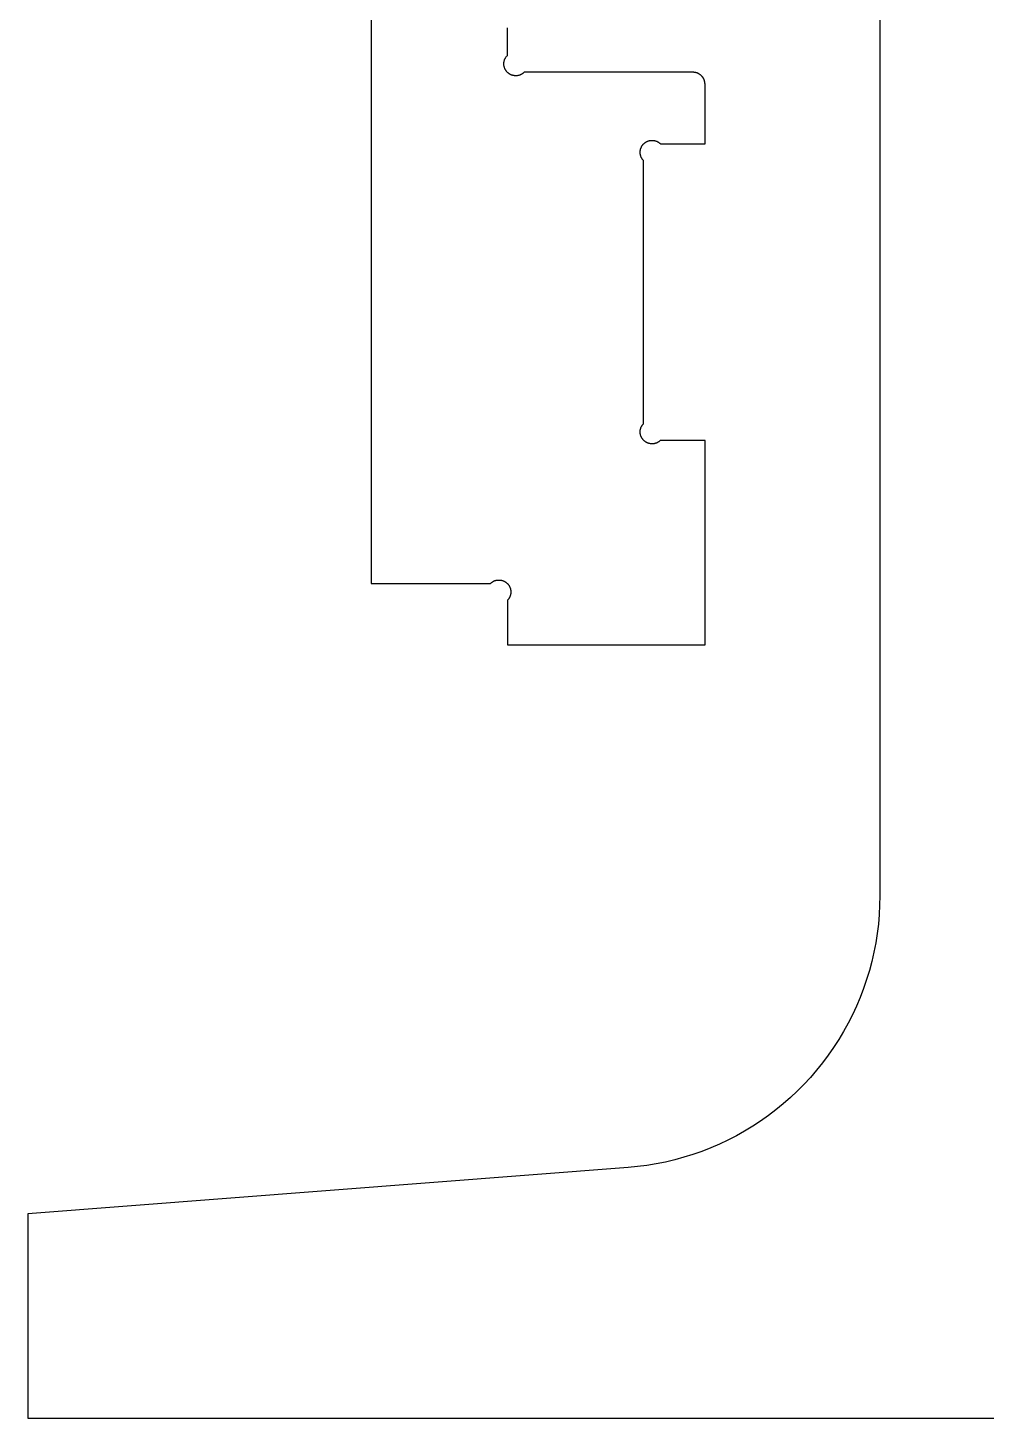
# Model space of a CAD drawing. Header units: millimetres. Extents: x 1594 to 2814, y -1671 to 729.
# Drawn here: x 2038 to 2319.2, y -1133.1 to -725.2 of the extents above; entities that cross this region are included whole.
import ezdxf

# ---------------------------------------------------------------- set-up
doc = ezdxf.new("R2010")
doc.units = ezdxf.units.MM
doc.header["$MEASUREMENT"] = 0
doc.layers.add('CutOut', color=4, linetype='Continuous', true_color=0x00ffff)

msp = doc.modelspace()

# ---------------------------------------------------------------- linework, layer by layer
at = {"layer": 'CutOut'}
for p, q in [((2287.97, -493.12), (2287.97, -789.62)), ((2138.68, -716.7), (2138.68, -741.7)), ((2178.68, -733.25), (2178.68, -725.15)), ((2177.89, -734.46), (2177.94, -734.35)), ((2177.94, -734.35), (2177.99, -734.23)), ((2177.99, -734.23), (2178.04, -734.13)), ((2178.04, -734.13), (2178.1, -734.02)), ((2178.1, -734.02), (2178.16, -733.92)), ((2178.16, -733.92), (2178.22, -733.81)), ((2178.22, -733.81), (2178.29, -733.71)), ((2178.29, -733.71), (2178.36, -733.62)), ((2178.36, -733.62), (2178.44, -733.52)), ((2178.44, -733.52), (2178.51, -733.43)), ((2178.51, -733.43), (2178.6, -733.34)), ((2178.6, -733.34), (2178.68, -733.25)), ((2177.65, -735.76), (2177.66, -735.64)), ((2177.66, -735.88), (2177.65, -735.76)), ((2177.66, -735.51), (2177.67, -735.39)), ((2177.66, -735.64), (2177.66, -735.51)), ((2177.66, -736), (2177.66, -735.88)), ((2177.68, -736.12), (2177.66, -736)), ((2177.67, -735.39), (2177.68, -735.27)), ((2177.68, -735.27), (2177.7, -735.15)), ((2177.69, -736.24), (2177.68, -736.12)), ((2177.71, -736.36), (2177.69, -736.24)), ((2177.7, -735.15), (2177.72, -735.04)), ((2177.74, -736.48), (2177.71, -736.36)), ((2177.72, -735.04), (2177.75, -734.92)), ((2177.76, -736.59), (2177.74, -736.48)), ((2177.75, -734.92), (2177.78, -734.8)), ((2177.8, -736.71), (2177.76, -736.59)), ((2177.78, -734.8), (2177.81, -734.68)), ((2177.83, -736.83), (2177.8, -736.71)), ((2177.81, -734.68), (2177.85, -734.57)), ((2177.87, -736.94), (2177.83, -736.83)), ((2177.85, -734.57), (2177.89, -734.46)), ((2177.91, -737.05), (2177.87, -736.94)), ((2177.96, -737.16), (2177.91, -737.05)), ((2178.01, -737.27), (2177.96, -737.16)), ((2178.07, -737.38), (2178.01, -737.27)), ((2178.13, -737.48), (2178.07, -737.38)), ((2178.19, -737.59), (2178.13, -737.48)), ((2178.26, -737.69), (2178.19, -737.59)), ((2178.33, -737.79), (2178.26, -737.69)), ((2178.4, -737.88), (2178.33, -737.79)), ((2178.48, -737.98), (2178.4, -737.88)), ((2178.55, -738.07), (2178.48, -737.98)), ((2178.64, -738.16), (2178.55, -738.07)), ((2178.72, -738.24), (2178.64, -738.16)), ((2178.81, -738.33), (2178.72, -738.24)), ((2178.9, -738.41), (2178.81, -738.33)), ((2179, -738.48), (2178.9, -738.41)), ((2183.45, -738.37), (2183.36, -738.44)), ((2183.54, -738.29), (2183.45, -738.37)), ((2183.63, -738.2), (2183.54, -738.29)), ((2215.18, -738.2), (2183.63, -738.2)), ((2233.18, -738.2), (2215.18, -738.2)), ((2233.3, -738.2), (2233.18, -738.2)), ((2233.42, -738.21), (2233.3, -738.2)), ((2233.54, -738.22), (2233.42, -738.21)), ((2233.66, -738.23), (2233.54, -738.22)), ((2233.77, -738.25), (2233.66, -738.23)), ((2233.89, -738.27), (2233.77, -738.25)), ((2234.01, -738.3), (2233.89, -738.27)), ((2234.12, -738.33), (2234.01, -738.3)), ((2234.24, -738.37), (2234.12, -738.33)), ((2234.35, -738.4), (2234.24, -738.37)), ((2234.46, -738.45), (2234.35, -738.4)), ((2138.68, -741.7), (2138.68, -888.2)), ((2179.09, -738.55), (2179, -738.48)), ((2179.19, -738.62), (2179.09, -738.55)), ((2179.29, -738.69), (2179.19, -738.62)), ((2179.4, -738.75), (2179.29, -738.69)), ((2179.5, -738.81), (2179.4, -738.75)), ((2179.61, -738.87), (2179.5, -738.81)), ((2179.72, -738.92), (2179.61, -738.87)), ((2179.83, -738.97), (2179.72, -738.92)), ((2179.94, -739.01), (2179.83, -738.97)), ((2180.06, -739.05), (2179.94, -739.01)), ((2180.17, -739.09), (2180.06, -739.05)), ((2180.29, -739.12), (2180.17, -739.09)), ((2180.4, -739.15), (2180.29, -739.12)), ((2180.52, -739.17), (2180.4, -739.15)), ((2180.64, -739.19), (2180.52, -739.17)), ((2180.76, -739.2), (2180.64, -739.19)), ((2180.88, -739.22), (2180.76, -739.2)), ((2181, -739.22), (2180.88, -739.22)), ((2181.12, -739.23), (2181, -739.22)), ((2181.24, -739.23), (2181.12, -739.23)), ((2181.37, -739.22), (2181.24, -739.23)), ((2181.49, -739.21), (2181.37, -739.22)), ((2181.61, -739.2), (2181.49, -739.21)), ((2181.73, -739.18), (2181.61, -739.2)), ((2181.84, -739.16), (2181.73, -739.18)), ((2181.96, -739.13), (2181.84, -739.16)), ((2182.08, -739.1), (2181.96, -739.13)), ((2182.2, -739.07), (2182.08, -739.1)), ((2182.31, -739.03), (2182.2, -739.07)), ((2182.42, -738.99), (2182.31, -739.03)), ((2182.54, -738.94), (2182.42, -738.99)), ((2182.65, -738.89), (2182.54, -738.94)), ((2182.75, -738.84), (2182.65, -738.89)), ((2182.86, -738.78), (2182.75, -738.84)), ((2182.96, -738.72), (2182.86, -738.78)), ((2183.07, -738.66), (2182.96, -738.72)), ((2183.17, -738.59), (2183.07, -738.66)), ((2183.26, -738.52), (2183.17, -738.59)), ((2183.36, -738.44), (2183.26, -738.52)), ((2234.57, -738.49), (2234.46, -738.45)), ((2234.68, -738.54), (2234.57, -738.49)), ((2234.79, -738.59), (2234.68, -738.54)), ((2234.89, -738.65), (2234.79, -738.59)), ((2235, -738.71), (2234.89, -738.65)), ((2235.1, -738.77), (2235, -738.71)), ((2235.2, -738.84), (2235.1, -738.77)), ((2235.29, -738.91), (2235.2, -738.84)), ((2235.39, -738.99), (2235.29, -738.91)), ((2235.48, -739.06), (2235.39, -738.99)), ((2235.57, -739.14), (2235.48, -739.06)), ((2235.65, -739.23), (2235.57, -739.14)), ((2235.74, -739.31), (2235.65, -739.23)), ((2235.82, -739.4), (2235.74, -739.31)), ((2235.89, -739.49), (2235.82, -739.4)), ((2235.97, -739.59), (2235.89, -739.49)), ((2236.04, -739.68), (2235.97, -739.59)), ((2236.11, -739.78), (2236.04, -739.68)), ((2236.17, -739.88), (2236.11, -739.78)), ((2236.23, -739.99), (2236.17, -739.88)), ((2236.29, -740.09), (2236.23, -739.99)), ((2236.34, -740.2), (2236.29, -740.09)), ((2236.39, -740.31), (2236.34, -740.2)), ((2236.44, -740.42), (2236.39, -740.31)), ((2236.48, -740.53), (2236.44, -740.42)), ((2236.52, -740.64), (2236.48, -740.53)), ((2236.55, -740.76), (2236.52, -740.64)), ((2236.58, -740.87), (2236.55, -740.76)), ((2236.61, -740.99), (2236.58, -740.87)), ((2236.63, -741.11), (2236.61, -740.99)), ((2236.65, -741.22), (2236.63, -741.11)), ((2236.66, -741.34), (2236.65, -741.22)), ((2236.67, -741.46), (2236.66, -741.34)), ((2236.68, -741.58), (2236.67, -741.46)), ((2236.68, -741.7), (2236.68, -741.58)), ((2236.68, -759.2), (2236.68, -741.7)), ((2219.09, -758.85), (2219.19, -758.78)), ((2219.19, -758.78), (2219.29, -758.71)), ((2219.29, -758.71), (2219.4, -758.65)), ((2219.4, -758.65), (2219.5, -758.59)), ((2219.5, -758.59), (2219.61, -758.54)), ((2219.61, -758.54), (2219.72, -758.48)), ((2219.72, -758.48), (2219.83, -758.44)), ((2219.83, -758.44), (2219.94, -758.39)), ((2219.94, -758.39), (2220.06, -758.35)), ((2220.06, -758.35), (2220.17, -758.32)), ((2220.17, -758.32), (2220.29, -758.29)), ((2220.29, -758.29), (2220.4, -758.26)), ((2220.4, -758.26), (2220.52, -758.23)), ((2220.52, -758.23), (2220.64, -758.21)), ((2220.64, -758.21), (2220.76, -758.2)), ((2220.76, -758.2), (2220.88, -758.19)), ((2220.88, -758.19), (2221, -758.18)), ((2221, -758.18), (2221.12, -758.18)), ((2221.12, -758.18), (2221.24, -758.18)), ((2221.24, -758.18), (2221.37, -758.18)), ((2221.37, -758.18), (2221.49, -758.19)), ((2221.49, -758.19), (2221.61, -758.21)), ((2221.61, -758.21), (2221.73, -758.22)), ((2221.73, -758.22), (2221.84, -758.24)), ((2221.84, -758.24), (2221.96, -758.27)), ((2221.96, -758.27), (2222.08, -758.3)), ((2222.08, -758.3), (2222.2, -758.33)), ((2222.2, -758.33), (2222.31, -758.37)), ((2222.31, -758.37), (2222.42, -758.41)), ((2222.42, -758.41), (2222.54, -758.46)), ((2222.54, -758.46), (2222.65, -758.51)), ((2222.65, -758.51), (2222.75, -758.56)), ((2222.75, -758.56), (2222.86, -758.62)), ((2222.86, -758.62), (2222.96, -758.68)), ((2222.96, -758.68), (2223.07, -758.75)), ((2223.07, -758.75), (2223.17, -758.81)), ((2223.17, -758.81), (2223.26, -758.88)), ((2217.65, -761.65), (2217.66, -761.52)), ((2217.66, -761.77), (2217.65, -761.65)), ((2217.66, -761.4), (2217.68, -761.28)), ((2217.66, -761.52), (2217.66, -761.4)), ((2217.66, -761.89), (2217.66, -761.77)), ((2217.67, -762.01), (2217.66, -761.89)), ((2217.68, -762.13), (2217.67, -762.01)), ((2217.68, -761.28), (2217.69, -761.16)), ((2217.7, -762.25), (2217.68, -762.13)), ((2217.69, -761.16), (2217.71, -761.05)), ((2217.72, -762.37), (2217.7, -762.25)), ((2217.71, -761.05), (2217.74, -760.93)), ((2217.75, -762.48), (2217.72, -762.37)), ((2217.74, -760.93), (2217.76, -760.81)), ((2217.78, -762.6), (2217.75, -762.48)), ((2217.76, -760.81), (2217.8, -760.69)), ((2217.81, -762.72), (2217.78, -762.6)), ((2217.8, -760.69), (2217.83, -760.58)), ((2217.85, -762.83), (2217.81, -762.72)), ((2217.83, -760.58), (2217.87, -760.46)), ((2217.89, -762.95), (2217.85, -762.83)), ((2217.87, -760.46), (2217.91, -760.35)), ((2217.91, -760.35), (2217.96, -760.24)), ((2217.96, -760.24), (2218.01, -760.13)), ((2218.01, -760.13), (2218.07, -760.02)), ((2218.07, -760.02), (2218.13, -759.92)), ((2218.13, -759.92), (2218.19, -759.81)), ((2218.19, -759.81), (2218.26, -759.71)), ((2218.26, -759.71), (2218.33, -759.61)), ((2218.33, -759.61), (2218.4, -759.52)), ((2218.4, -759.52), (2218.48, -759.42)), ((2218.48, -759.42), (2218.55, -759.33)), ((2218.55, -759.33), (2218.64, -759.24)), ((2218.64, -759.24), (2218.72, -759.16)), ((2218.72, -759.16), (2218.81, -759.08)), ((2218.81, -759.08), (2218.9, -759)), ((2218.9, -759), (2219, -758.92)), ((2219, -758.92), (2219.09, -758.85)), ((2223.26, -758.88), (2223.36, -758.96)), ((2223.36, -758.96), (2223.45, -759.04)), ((2223.45, -759.04), (2223.54, -759.12)), ((2223.54, -759.12), (2223.63, -759.2)), ((2223.63, -759.2), (2236.68, -759.2)), ((2217.94, -763.06), (2217.89, -762.95)), ((2217.99, -763.17), (2217.94, -763.06)), ((2218.04, -763.28), (2217.99, -763.17)), ((2218.1, -763.38), (2218.04, -763.28)), ((2218.16, -763.49), (2218.1, -763.38)), ((2218.22, -763.59), (2218.16, -763.49)), ((2218.29, -763.69), (2218.22, -763.59)), ((2218.36, -763.79), (2218.29, -763.69)), ((2218.44, -763.88), (2218.36, -763.79)), ((2218.51, -763.97), (2218.44, -763.88)), ((2218.6, -764.06), (2218.51, -763.97)), ((2218.68, -764.15), (2218.6, -764.06)), ((2218.68, -795.64), (2218.68, -764.15)), ((2287.97, -789.62), (2287.97, -814.62)), ((2218.68, -813.64), (2218.68, -795.64)), ((2218.68, -841.25), (2218.68, -813.64)), ((2287.97, -814.62), (2287.97, -979.81)), ((2217.65, -843.76), (2217.66, -843.64)), ((2217.66, -843.88), (2217.65, -843.76)), ((2217.66, -843.51), (2217.67, -843.39)), ((2217.66, -843.64), (2217.66, -843.51)), ((2217.66, -844), (2217.66, -843.88)), ((2217.68, -844.12), (2217.66, -844)), ((2217.67, -843.39), (2217.68, -843.27)), ((2217.68, -843.27), (2217.7, -843.15)), ((2217.69, -844.24), (2217.68, -844.12)), ((2217.71, -844.36), (2217.69, -844.24)), ((2217.7, -843.15), (2217.72, -843.04)), ((2217.74, -844.48), (2217.71, -844.36)), ((2217.72, -843.04), (2217.75, -842.92)), ((2217.76, -844.59), (2217.74, -844.48)), ((2217.75, -842.92), (2217.78, -842.8)), ((2217.78, -842.8), (2217.81, -842.68)), ((2217.81, -842.68), (2217.85, -842.57)), ((2217.85, -842.57), (2217.89, -842.46)), ((2217.89, -842.46), (2217.94, -842.35)), ((2217.94, -842.35), (2217.99, -842.23)), ((2217.99, -842.23), (2218.04, -842.13)), ((2218.04, -842.13), (2218.1, -842.02)), ((2218.1, -842.02), (2218.16, -841.92)), ((2218.16, -841.92), (2218.22, -841.81)), ((2218.22, -841.81), (2218.29, -841.71)), ((2218.29, -841.71), (2218.36, -841.62)), ((2218.36, -841.62), (2218.44, -841.52)), ((2218.44, -841.52), (2218.51, -841.43)), ((2218.51, -841.43), (2218.6, -841.34)), ((2218.6, -841.34), (2218.68, -841.25)), ((2217.8, -844.71), (2217.76, -844.59)), ((2217.83, -844.83), (2217.8, -844.71)), ((2217.87, -844.94), (2217.83, -844.83)), ((2217.91, -845.05), (2217.87, -844.94)), ((2217.96, -845.16), (2217.91, -845.05)), ((2218.01, -845.27), (2217.96, -845.16)), ((2218.07, -845.38), (2218.01, -845.27)), ((2218.13, -845.48), (2218.07, -845.38)), ((2218.19, -845.59), (2218.13, -845.48)), ((2218.26, -845.69), (2218.19, -845.59)), ((2218.33, -845.79), (2218.26, -845.69)), ((2218.4, -845.88), (2218.33, -845.79)), ((2218.48, -845.98), (2218.4, -845.88)), ((2218.55, -846.07), (2218.48, -845.98)), ((2218.64, -846.16), (2218.55, -846.07)), ((2218.72, -846.24), (2218.64, -846.16)), ((2218.81, -846.33), (2218.72, -846.24)), ((2218.9, -846.41), (2218.81, -846.33)), ((2219, -846.48), (2218.9, -846.41)), ((2219.09, -846.55), (2219, -846.48)), ((2219.19, -846.62), (2219.09, -846.55)), ((2219.29, -846.69), (2219.19, -846.62)), ((2219.4, -846.75), (2219.29, -846.69)), ((2219.5, -846.81), (2219.4, -846.75)), ((2219.61, -846.87), (2219.5, -846.81)), ((2219.72, -846.92), (2219.61, -846.87)), ((2219.83, -846.97), (2219.72, -846.92)), ((2219.94, -847.01), (2219.83, -846.97)), ((2220.06, -847.05), (2219.94, -847.01)), ((2220.17, -847.09), (2220.06, -847.05)), ((2220.29, -847.12), (2220.17, -847.09)), ((2220.4, -847.15), (2220.29, -847.12)), ((2220.52, -847.17), (2220.4, -847.15)), ((2220.64, -847.19), (2220.52, -847.17)), ((2220.76, -847.2), (2220.64, -847.19)), ((2220.88, -847.22), (2220.76, -847.2)), ((2221, -847.22), (2220.88, -847.22)), ((2221.12, -847.23), (2221, -847.22)), ((2221.24, -847.23), (2221.12, -847.23)), ((2221.37, -847.22), (2221.24, -847.23)), ((2221.49, -847.21), (2221.37, -847.22)), ((2221.61, -847.2), (2221.49, -847.21)), ((2221.73, -847.18), (2221.61, -847.2)), ((2221.84, -847.16), (2221.73, -847.18)), ((2221.96, -847.13), (2221.84, -847.16)), ((2222.08, -847.1), (2221.96, -847.13)), ((2222.2, -847.07), (2222.08, -847.1)), ((2222.31, -847.03), (2222.2, -847.07)), ((2222.42, -846.99), (2222.31, -847.03)), ((2222.54, -846.94), (2222.42, -846.99)), ((2222.65, -846.89), (2222.54, -846.94)), ((2222.75, -846.84), (2222.65, -846.89)), ((2222.86, -846.78), (2222.75, -846.84)), ((2222.96, -846.72), (2222.86, -846.78)), ((2223.07, -846.66), (2222.96, -846.72)), ((2223.17, -846.59), (2223.07, -846.66)), ((2223.26, -846.52), (2223.17, -846.59)), ((2223.36, -846.44), (2223.26, -846.52)), ((2223.45, -846.37), (2223.36, -846.44)), ((2223.54, -846.29), (2223.45, -846.37)), ((2223.63, -846.2), (2223.54, -846.29)), ((2236.68, -846.2), (2223.63, -846.2)), ((2236.68, -864.73), (2236.68, -846.2)), ((2236.68, -888.2), (2236.68, -864.73)), ((2138.68, -888.2), (2169.68, -888.2)), ((2169.68, -888.2), (2173.73, -888.2)), ((2173.73, -888.2), (2173.82, -888.12)), ((2173.82, -888.12), (2173.91, -888.04)), ((2173.91, -888.04), (2174, -887.96)), ((2174, -887.96), (2174.09, -887.88)), ((2174.09, -887.88), (2174.19, -887.81)), ((2174.19, -887.81), (2174.29, -887.75)), ((2174.29, -887.75), (2174.39, -887.68)), ((2174.39, -887.68), (2174.5, -887.62)), ((2174.5, -887.62), (2174.6, -887.56)), ((2174.6, -887.56), (2174.71, -887.51)), ((2174.71, -887.51), (2174.82, -887.46)), ((2174.82, -887.46), (2174.94, -887.41)), ((2174.94, -887.41), (2175.05, -887.37)), ((2175.05, -887.37), (2175.16, -887.33)), ((2175.16, -887.33), (2175.28, -887.3)), ((2175.28, -887.3), (2175.4, -887.27)), ((2175.4, -887.27), (2175.51, -887.24)), ((2175.51, -887.24), (2175.63, -887.22)), ((2175.63, -887.22), (2175.75, -887.21)), ((2175.75, -887.21), (2175.87, -887.19)), ((2175.87, -887.19), (2175.99, -887.18)), ((2175.99, -887.18), (2176.11, -887.18)), ((2176.11, -887.18), (2176.23, -887.18)), ((2176.23, -887.18), (2176.36, -887.18)), ((2176.36, -887.18), (2176.48, -887.19)), ((2176.48, -887.19), (2176.6, -887.2)), ((2176.6, -887.2), (2176.72, -887.21)), ((2176.72, -887.21), (2176.84, -887.23)), ((2176.84, -887.23), (2176.95, -887.26)), ((2176.95, -887.26), (2177.07, -887.29)), ((2177.07, -887.29), (2177.19, -887.32)), ((2177.19, -887.32), (2177.3, -887.35)), ((2177.3, -887.35), (2177.42, -887.39)), ((2177.42, -887.39), (2177.53, -887.44)), ((2177.53, -887.44), (2177.64, -887.48)), ((2177.64, -887.48), (2177.75, -887.54)), ((2177.75, -887.54), (2177.86, -887.59)), ((2177.86, -887.59), (2177.96, -887.65)), ((2177.96, -887.65), (2178.07, -887.71)), ((2178.07, -887.71), (2178.17, -887.78)), ((2178.17, -887.78), (2178.27, -887.85)), ((2178.27, -887.85), (2178.36, -887.92)), ((2178.36, -887.92), (2178.46, -888)), ((2178.46, -888), (2178.55, -888.08)), ((2178.55, -888.08), (2178.64, -888.16)), ((2178.64, -888.16), (2178.72, -888.24)), ((2178.72, -888.24), (2178.8, -888.33)), ((2178.8, -888.33), (2178.88, -888.42)), ((2178.88, -888.42), (2178.96, -888.52)), ((2178.96, -888.52), (2179.03, -888.61)), ((2179.03, -888.61), (2179.1, -888.71)), ((2179.1, -888.71), (2179.17, -888.81)), ((2179.17, -888.81), (2179.23, -888.92)), ((2179.23, -888.92), (2179.29, -889.02)), ((2179.29, -889.02), (2179.34, -889.13)), ((2179.34, -889.13), (2179.4, -889.24)), ((2179.4, -889.24), (2179.44, -889.35)), ((2179.44, -889.35), (2179.49, -889.46)), ((2236.68, -906.2), (2236.68, -888.2)), ((2178.76, -893.06), (2178.68, -893.15)), ((2178.68, -893.15), (2178.68, -906.2)), ((2178.84, -892.97), (2178.76, -893.06)), ((2178.92, -892.88), (2178.84, -892.97)), ((2179, -892.79), (2178.92, -892.88)), ((2179.07, -892.69), (2179, -892.79)), ((2179.14, -892.59), (2179.07, -892.69)), ((2179.2, -892.49), (2179.14, -892.59)), ((2179.26, -892.38), (2179.2, -892.49)), ((2179.32, -892.28), (2179.26, -892.38)), ((2179.37, -892.17), (2179.32, -892.28)), ((2179.42, -892.06), (2179.37, -892.17)), ((2179.47, -891.95), (2179.42, -892.06)), ((2179.51, -891.83), (2179.47, -891.95)), ((2179.49, -889.46), (2179.53, -889.58)), ((2179.55, -891.72), (2179.51, -891.83)), ((2179.53, -889.58), (2179.56, -889.69)), ((2179.58, -891.6), (2179.55, -891.72)), ((2179.56, -889.69), (2179.6, -889.81)), ((2179.61, -891.48), (2179.58, -891.6)), ((2179.6, -889.81), (2179.62, -889.93)), ((2179.64, -891.37), (2179.61, -891.48)), ((2179.62, -889.93), (2179.65, -890.05)), ((2179.66, -891.25), (2179.64, -891.37)), ((2179.65, -890.05), (2179.67, -890.16)), ((2179.68, -891.13), (2179.66, -891.25)), ((2179.67, -890.16), (2179.68, -890.28)), ((2179.68, -890.28), (2179.69, -890.4)), ((2179.69, -891.01), (2179.68, -891.13)), ((2179.69, -890.4), (2179.7, -890.52)), ((2179.7, -890.89), (2179.69, -891.01)), ((2179.7, -890.52), (2179.7, -890.65)), ((2179.7, -890.65), (2179.7, -890.77)), ((2179.7, -890.77), (2179.7, -890.89)), ((2178.68, -906.2), (2236.68, -906.2)), ((2287.92, -982.59), (2287.78, -985.37)), ((2287.97, -979.81), (2287.92, -982.59)), ((2287.78, -985.37), (2287.54, -988.13)), ((2287.2, -990.89), (2286.77, -993.64)), ((2287.54, -988.13), (2287.2, -990.89)), ((2286.77, -993.64), (2286.24, -996.37)), ((2285.62, -999.08), (2284.9, -1001.76)), ((2286.24, -996.37), (2285.62, -999.08)), ((2284.9, -1001.76), (2284.09, -1004.42)), ((2283.19, -1007.05), (2282.2, -1009.65)), ((2284.09, -1004.42), (2283.19, -1007.05)), ((2282.2, -1009.65), (2281.12, -1012.21)), ((2279.95, -1014.73), (2278.69, -1017.21)), ((2281.12, -1012.21), (2279.95, -1014.73)), ((2277.35, -1019.64), (2275.92, -1022.03)), ((2278.69, -1017.21), (2277.35, -1019.64)), ((2275.92, -1022.03), (2274.42, -1024.36)), ((2272.83, -1026.64), (2271.16, -1028.87)), ((2274.42, -1024.36), (2272.83, -1026.64)), ((2269.42, -1031.03), (2267.6, -1033.14)), ((2271.16, -1028.87), (2269.42, -1031.03)), ((2265.72, -1035.18), (2263.76, -1037.15)), ((2267.6, -1033.14), (2265.72, -1035.18)), ((2261.73, -1039.05), (2259.64, -1040.89)), ((2263.76, -1037.15), (2261.73, -1039.05)), ((2255.28, -1044.33), (2253.01, -1045.93)), ((2257.49, -1042.64), (2255.28, -1044.33)), ((2259.64, -1040.89), (2257.49, -1042.64)), ((2250.68, -1047.45), (2248.31, -1048.9)), ((2253.01, -1045.93), (2250.68, -1047.45)), ((2243.41, -1051.53), (2240.9, -1052.72)), ((2245.88, -1050.26), (2243.41, -1051.53)), ((2248.31, -1048.9), (2245.88, -1050.26)), ((2230.48, -1056.58), (2227.8, -1057.31)), ((2233.13, -1055.75), (2230.48, -1056.58)), ((2235.76, -1054.83), (2233.13, -1055.75)), ((2238.35, -1053.82), (2235.76, -1054.83)), ((2240.9, -1052.72), (2238.35, -1053.82)), ((2214.11, -1059.57), (2037.97, -1073.12)), ((2216.87, -1059.31), (2214.11, -1059.57)), ((2219.63, -1058.96), (2216.87, -1059.31)), ((2222.37, -1058.5), (2219.63, -1058.96)), ((2225.1, -1057.96), (2222.37, -1058.5)), ((2227.8, -1057.31), (2225.1, -1057.96)), ((2037.97, -1073.12), (2037.97, -1133.12)), ((2037.97, -1133.12), (2637.97, -1133.12))]:
    msp.add_line(p, q, dxfattribs=at)

doc.saveas('drawing.dxf')
